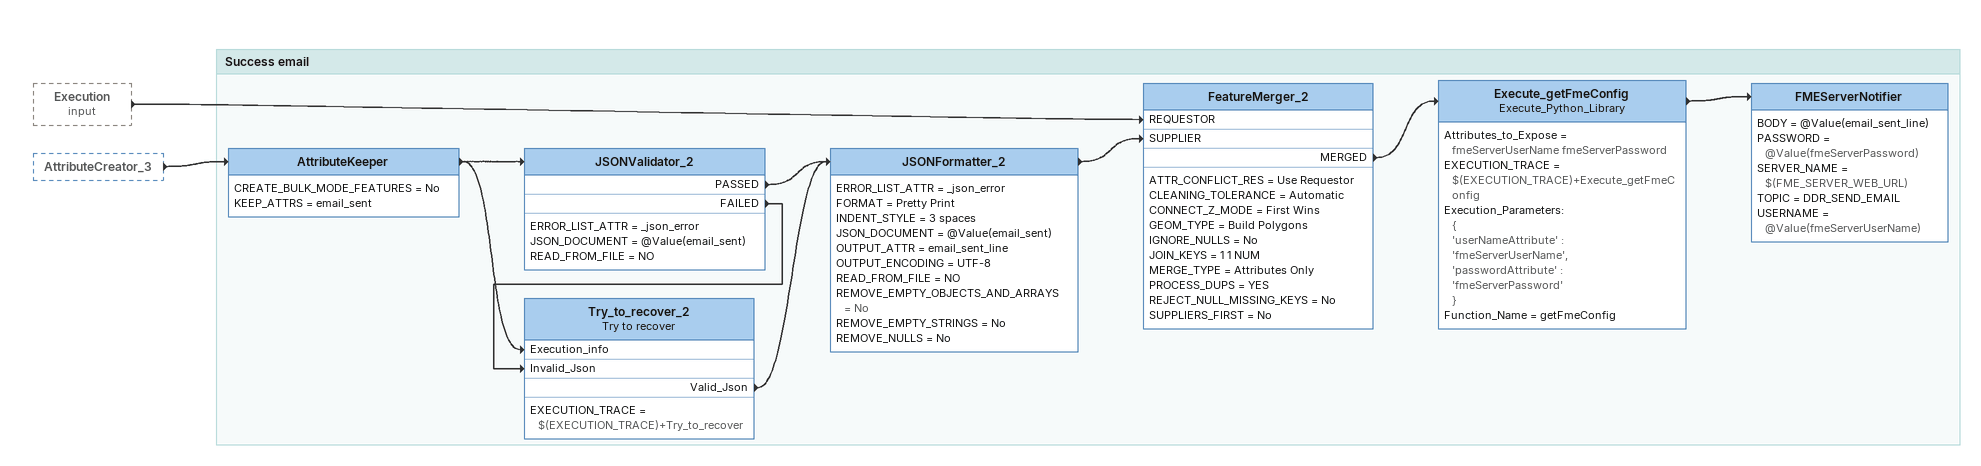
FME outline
Execution (input) [outside]
    -> FeatureMerger_2 [REQUESTOR]
AttributeCreator_3 [outside]
    -> AttributeKeeper

Bookmark: Success email
AttributeKeeper
    CREATE_BULK_MODE_FEATURES = No
    KEEP_ATTRS = email_sent
    -> JSONValidator_2
    -> Try_to_recover_2 [Execution_info]
JSONValidator_2
    ERROR_LIST_ATTR = _json_error
    JSON_DOCUMENT = @Value(email_sent)
    READ_FROM_FILE = NO
    PASSED -> JSONFormatter_2
    FAILED -> Try_to_recover_2 [Invalid_Json]
Try_to_recover_2: Try to recover
    EXECUTION_TRACE = $(EXECUTION_TRACE)+Try_to_recover
    Valid_Json -> JSONFormatter_2
JSONFormatter_2
    ERROR_LIST_ATTR = _json_error
    FORMAT = Pretty Print
    INDENT_STYLE = 3 spaces
    JSON_DOCUMENT = @Value(email_sent)
    OUTPUT_ATTR = email_sent_line
    OUTPUT_ENCODING = UTF-8
    READ_FROM_FILE = NO
    REMOVE_EMPTY_OBJECTS_AND_ARRAYS = No
    REMOVE_EMPTY_STRINGS = No
    REMOVE_NULLS = No
    -> FeatureMerger_2 [SUPPLIER]
FeatureMerger_2
    ATTR_CONFLICT_RES = Use Requestor
    CLEANING_TOLERANCE = Automatic
    CONNECT_Z_MODE = First Wins
    GEOM_TYPE = Build Polygons
    IGNORE_NULLS = No
    JOIN_KEYS = 1 1 NUM
    MERGE_TYPE = Attributes Only
    PROCESS_DUPS = YES
    REJECT_NULL_MISSING_KEYS = No
    SUPPLIERS_FIRST = No
    MERGED -> Execute_getFmeConfig
Execute_getFmeConfig: Execute_Python_Library
    Attributes_to_Expose = fmeServerUserName fmeServerPassword
    EXECUTION_TRACE = $(EXECUTION_TRACE)+Execute_getFmeConfig
    Execution_Parameters:
      {
      'userNameAttribute' : 'fmeServerUserName',
      'passwordAttribute' : 'fmeServerPassword'
      }
    Function_Name = getFmeConfig
    -> FMEServerNotifier
FMEServerNotifier
    BODY = @Value(email_sent_line)
    PASSWORD = @Value(fmeServerPassword)
    SERVER_NAME = $(FME_SERVER_WEB_URL)
    TOPIC = DDR_SEND_EMAIL
    USERNAME = @Value(fmeServerUserName)
